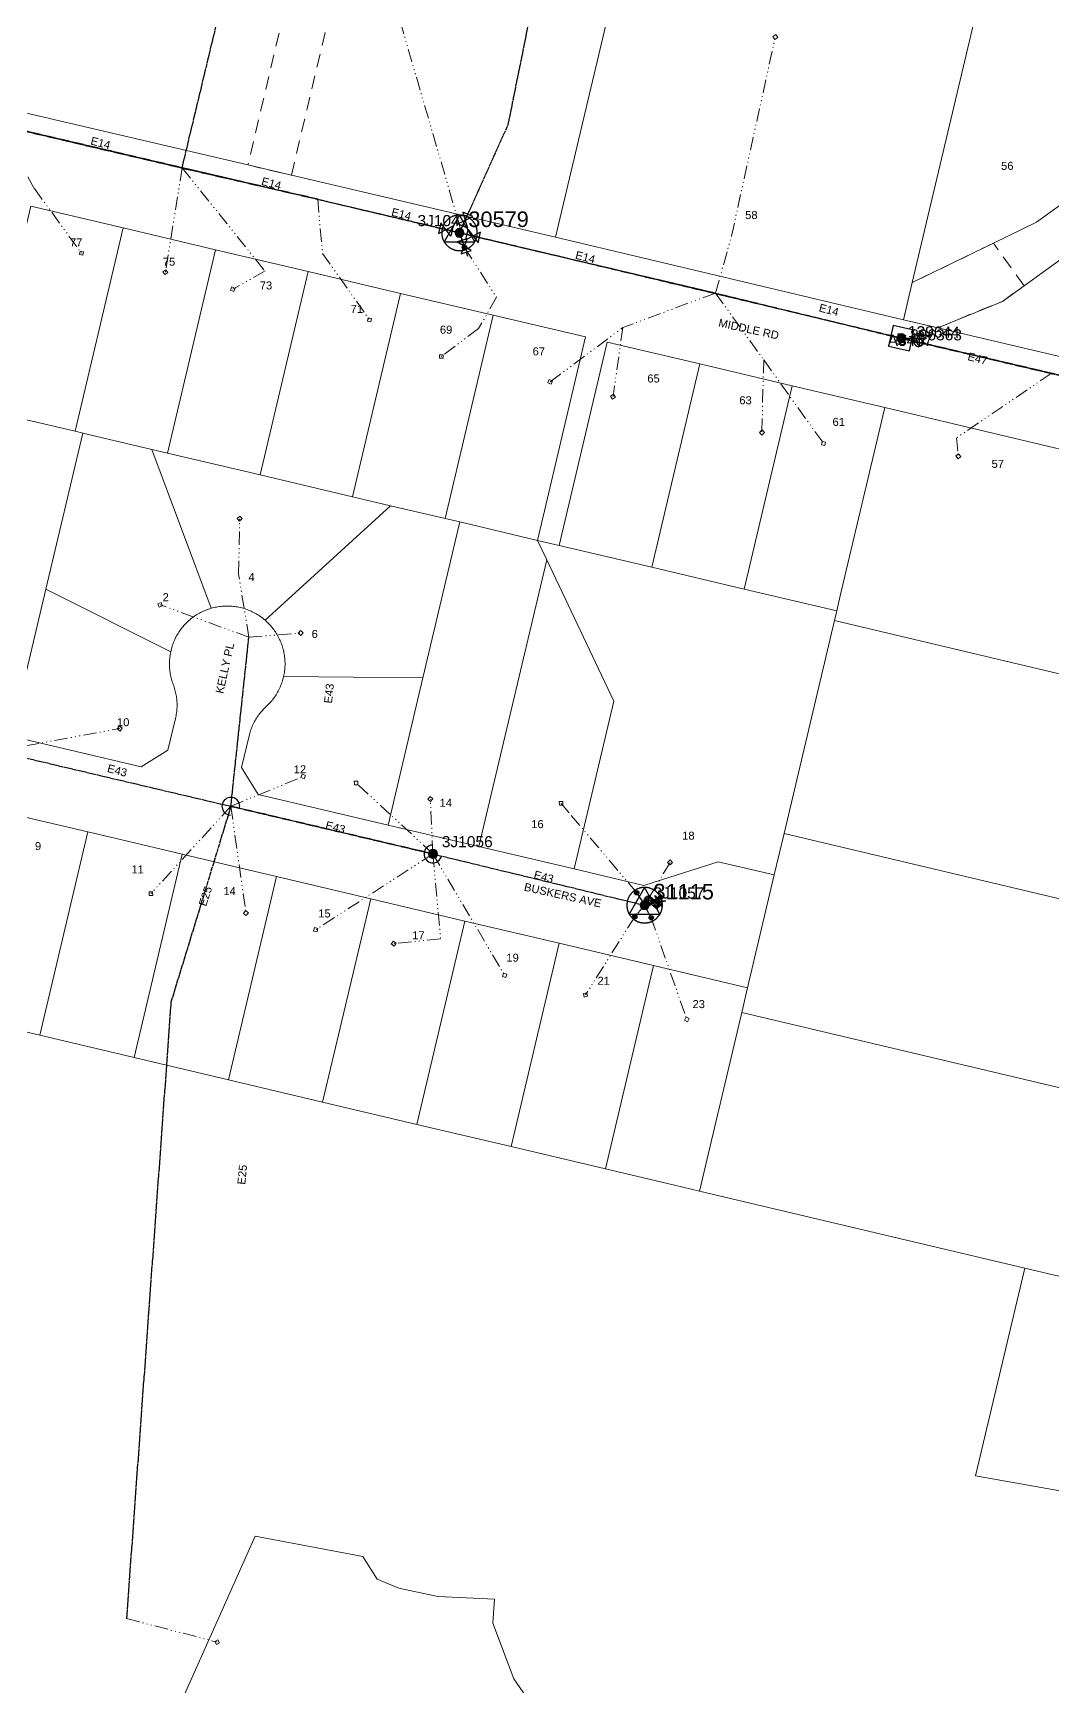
# Model space of a CAD drawing. Header units: metres. Extents: x 250871 to 255994, y 6164531 to 6169422.
# Drawn here: x 253210.6 to 253440, y 6166424.3 to 6166796.3 of the extents above; entities that cross this region are included whole.
import ezdxf
from ezdxf.enums import TextEntityAlignment as Align

# ---------------------------------------------------------------- set-up
doc = ezdxf.new("R2010")
doc.units = ezdxf.units.M
for name, pattern in [('Cable Exist OH', [1, 1, 0]), ('Dash', [5, 3, -2]), ('DASHED', [19.05, 12.7, -6.35]), ('PHANTOMX2', [6.6, 3, -0.75, 0.2, -0.75, 0.2, -0.75, 0.2, -0.75])]:
    doc.linetypes.add(name, pattern=pattern)
doc.layers.get('0').update_dxf_attribs({"color": 6})
for name, color, linetype, lineweight in [('Cadastre Easements_SP_EXT', 58, 'DASHED', 15), ('Cadastre Land Parcels_SP_EXT', 118, 'Continuous', 15), ('Cadastre Road Names_SP_HV_LV_SL_EXT', 211, 'Continuous', 15), ('Mains_HV_EXT', 13, 'Continuous', 25), ('Mains_LV_EXT', 163, 'Continuous', 25), ('Mains_SL_EXT', 131, 'Continuous', 25), ('Services_SP_EXT', 42, 'PHANTOMX2', 20)]:
    doc.layers.add(name, color=color, linetype=linetype, lineweight=lineweight)
for name, color, linetype in [('Equip_LV_EXT', 7, 'Continuous'), ('Equip_SP_HV_EXT', 7, 'Continuous'), ('Equip_SP_LV_EXT', 7, 'Continuous'), ('Equip_SP_SL_EXT', 7, 'Continuous'), ('Sub_SP_TR_HV_LV_EXT', 7, 'Continuous'), ('SupportsOH_SP_TR_HV_LV_SL_EXT', 7, 'Continuous')]:
    doc.layers.add(name, color=color, linetype=linetype)
doc.styles.add('iecARIAL', font='arial.ttf', dxfattribs={"height": 2})
doc.styles.add('POLE_LABEL', font='arial.ttf', dxfattribs={"height": 2})
doc.styles.add('SL_LABEL', font='arial.ttf', dxfattribs={"height": 2})
doc.styles.get("Standard").update_dxf_attribs({"font": 'arial.ttf'})

# ---------------------------------------------------------------- blocks, each defined once
blk = doc.blocks.new('SUB_POLE_EXT')
at = {"flags": 128}
for points in [[(-0.05, 4), (-0.15, 4), (-0.25, 3.99), (-0.34, 3.99), (-0.44, 3.98), (-0.54, 3.96), (-0.64, 3.95), (-0.73, 3.93), (-0.83, 3.91), (-0.92, 3.89), (-1.02, 3.87), (-1.11, 3.84), (-1.21, 3.81), (-1.3, 3.78), (-1.39, 3.75), (-1.49, 3.71), (-1.58, 3.68), (-1.67, 3.64), (-1.75, 3.59), (-1.84, 3.55), (-1.93, 3.5), (-2.01, 3.46), (-2.1, 3.41), (-2.18, 3.35), (-2.26, 3.3), (-2.34, 3.24), (-2.42, 3.18), (-2.5, 3.12), (-2.58, 3.06), (-2.65, 3), (-2.72, 2.93), (-2.79, 2.86), (-2.86, 2.79), (-2.93, 2.72), (-3, 2.65), (-3.06, 2.58), (-3.12, 2.5), (-3.18, 2.42), (-3.24, 2.34), (-3.3, 2.26), (-3.35, 2.18), (-3.41, 2.1), (-3.46, 2.01), (-3.5, 1.93), (-3.55, 1.84), (-3.59, 1.75), (-3.64, 1.67), (-3.68, 1.58), (-3.71, 1.49), (-3.75, 1.39), (-3.78, 1.3), (-3.81, 1.21), (-3.84, 1.11), (-3.87, 1.02), (-3.89, 0.92), (-3.91, 0.83), (-3.93, 0.73), (-3.95, 0.64), (-3.96, 0.54), (-3.98, 0.44), (-3.99, 0.34), (-3.99, 0.25), (-4, 0.15), (-4, 0.05), (-4, -0.05), (-4, -0.15), (-3.99, -0.25), (-3.99, -0.34), (-3.98, -0.44), (-3.96, -0.54), (-3.95, -0.64), (-3.93, -0.73), (-3.91, -0.83), (-3.89, -0.92), (-3.87, -1.02), (-3.84, -1.11), (-3.81, -1.21), (-3.78, -1.3), (-3.75, -1.39), (-3.71, -1.49), (-3.68, -1.58), (-3.64, -1.67), (-3.59, -1.75), (-3.55, -1.84), (-3.5, -1.93), (-3.46, -2.01), (-3.41, -2.1), (-3.35, -2.18), (-3.3, -2.26), (-3.24, -2.34), (-3.18, -2.42), (-3.12, -2.5), (-3.06, -2.58), (-3, -2.65), (-2.93, -2.72), (-2.86, -2.79), (-2.79, -2.86), (-2.72, -2.93), (-2.65, -3), (-2.58, -3.06), (-2.5, -3.12), (-2.42, -3.18), (-2.34, -3.24), (-2.26, -3.3), (-2.18, -3.35), (-2.1, -3.41), (-2.01, -3.46), (-1.93, -3.5), (-1.84, -3.55), (-1.75, -3.59), (-1.67, -3.64), (-1.58, -3.68), (-1.49, -3.71), (-1.39, -3.75), (-1.3, -3.78), (-1.21, -3.81), (-1.11, -3.84), (-1.02, -3.87), (-0.92, -3.89), (-0.83, -3.91), (-0.73, -3.93), (-0.64, -3.95), (-0.54, -3.96), (-0.44, -3.98), (-0.34, -3.99), (-0.25, -3.99), (-0.15, -4), (-0.05, -4), (0.05, -4), (0.15, -4), (0.25, -3.99), (0.34, -3.99), (0.44, -3.98), (0.54, -3.96), (0.64, -3.95), (0.73, -3.93), (0.83, -3.91), (0.92, -3.89), (1.02, -3.87), (1.11, -3.84), (1.21, -3.81), (1.3, -3.78), (1.39, -3.75), (1.49, -3.71), (1.58, -3.68), (1.67, -3.64), (1.75, -3.59), (1.84, -3.55), (1.93, -3.5), (2.01, -3.46), (2.1, -3.41), (2.18, -3.35), (2.26, -3.3), (2.34, -3.24), (2.42, -3.18), (2.5, -3.12), (2.58, -3.06), (2.65, -3), (2.72, -2.93), (2.79, -2.86), (2.86, -2.79), (2.93, -2.72), (3, -2.65), (3.06, -2.58), (3.12, -2.5), (3.18, -2.42), (3.24, -2.34), (3.3, -2.26), (3.35, -2.18), (3.41, -2.1), (3.46, -2.01), (3.5, -1.93), (3.55, -1.84), (3.59, -1.75), (3.64, -1.67), (3.68, -1.58), (3.71, -1.49), (3.75, -1.39), (3.78, -1.3), (3.81, -1.21), (3.84, -1.11), (3.87, -1.02), (3.89, -0.92), (3.91, -0.83), (3.93, -0.73), (3.95, -0.64), (3.96, -0.54), (3.98, -0.44), (3.99, -0.34), (3.99, -0.25), (4, -0.15), (4, -0.05), (4, 0.05), (4, 0.15), (3.99, 0.25), (3.99, 0.34), (3.98, 0.44), (3.96, 0.54), (3.95, 0.64), (3.93, 0.73), (3.91, 0.83), (3.89, 0.92), (3.87, 1.02), (3.84, 1.11), (3.81, 1.21), (3.78, 1.3), (3.75, 1.39), (3.71, 1.49), (3.68, 1.58), (3.64, 1.67), (3.59, 1.75), (3.55, 1.84), (3.5, 1.93), (3.46, 2.01), (3.41, 2.1), (3.35, 2.18), (3.3, 2.26), (3.24, 2.34), (3.18, 2.42), (3.12, 2.5), (3.06, 2.58), (3, 2.65), (2.93, 2.72), (2.86, 2.79), (2.79, 2.86), (2.72, 2.93), (2.65, 3), (2.58, 3.06), (2.5, 3.12), (2.42, 3.18), (2.34, 3.24), (2.26, 3.3), (2.18, 3.35), (2.1, 3.41), (2.01, 3.46), (1.93, 3.5), (1.84, 3.55), (1.75, 3.59), (1.67, 3.64), (1.58, 3.68), (1.49, 3.71), (1.39, 3.75), (1.3, 3.78), (1.21, 3.81), (1.11, 3.84), (1.02, 3.87), (0.92, 3.89), (0.83, 3.91), (0.73, 3.93), (0.64, 3.95), (0.54, 3.96), (0.44, 3.98), (0.34, 3.99), (0.25, 3.99), (0.15, 4), (0.05, 4)], [(0, 4), (-3.46, -2), (3.46, -2)]]:
    blk.add_lwpolyline(points, close=True, dxfattribs=at)
at = {"flags": 8}
blk.add_attdef('ASSET_NUM', text='', height=2.5, dxfattribs=at).set_placement((0, 7), align=Align.MIDDLE_CENTER)
for tag, flags, p in [('STREET_CODE', 9, (-1.38, 1.45)), ('NO_PHASES', 9, (-1.38, 1.05)), ('OPERATED_BY', 9, (-1.38, 0.65)), ('MAINTAINED_BY', 9, (-1.38, 0.45)), ('ORIENTATION', 9, (-1.38, 0.25)), ('OWNED_BY', 9, (-1.38, 0.05)), ('CONSTRUCTED_VOLTAGE', 9, (-1.13, 0.75)), ('OPERATING_VOLTAGE', 9, (-1.13, 0.35)), ('STATE', 9, (-1.38, -0.35)), ('USAGE', 9, (-1.38, -0.75)), ('LEGEND', 9, (-1.38, -0.95)), ('SUBURB', 9, (-1.38, -1.15)), ('STREETNAME', 9, (-1.38, -1.35)), ('LOCATION', 9, (-1.38, -1.55)), ('NOTES', 9, (-1.38, -1.75)), ('Z', 1, (-1.38, -1.95)), ('SECONDARY_VOLTAGE', 9, (-1.13, -0.65)), ('SUBSTATION_TYPE', 9, (-1.13, -1.05))]:
    blk.add_attdef(tag, text='', height=0.1, dxfattribs=dict(flags=flags)).set_placement(p, align=Align.MIDDLE_LEFT)
blk = doc.blocks.new('LV_OH_LINKS_OPEN_EXT')
for p, q in [((-0.17, 4.97), (-0.17, 5.46)), ((0.17, 4.97), (0.17, 5.46)), ((-0.17, 3), (-0.17, 2.5)), ((0.17, 3), (0.17, 2.5))]:
    blk.add_line(p, q)
blk.add_lwpolyline([(0, 2.99, 1), (0, 4.98, 1)], format="xyb", close=True)
at = {"flags": 9}
for tag, p in [('ACTUAL_STATUS', (0, 0)), ('CONSTRUCTED_VOLTAGE', (0, -0.2)), ('OPERATING_VOLTAGE', (0, -0.6)), ('ORIENTATION', (0, -0.8)), ('OWNED_BY', (0, -1)), ('STATE', (0, -1.2)), ('SWITCH_TYPE', (0, -1.4)), ('NO_PHASES', (0, -0.4)), ('USAGE', (0, -1.6)), ('LEGEND', (0, -1.8)), ('NOTES', (0, -2))]:
    blk.add_attdef(tag, text='', height=0.2, dxfattribs=at).set_placement(p, align=Align.MIDDLE_LEFT)
at = {"flags": 1}
blk.add_attdef('Z', (0, 0), '', height=0.2, dxfattribs=at)
blk = doc.blocks.new('LV_OH_LINKS_DISTFUSE_EXT')
for p, q in [((0, 0), (0.96, 0)), ((3.84, 0), (4.8, 0))]:
    blk.add_line(p, q)
blk.add_lwpolyline([(3.84, -1.2), (3.84, 1.2), (0.96, -1.2), (0.96, 1.2)], close=True)
at = {"flags": 9}
for tag, p in [('ACTUAL_STATUS', (0, 0)), ('CONSTRUCTED_VOLTAGE', (0, -0.2)), ('OPERATING_VOLTAGE', (0, -0.6)), ('ORIENTATION', (0, -0.8)), ('OWNED_BY', (0, -1)), ('STATE', (0, -1.2)), ('SWITCH_TYPE', (0, -1.4)), ('NO_PHASES', (0, -0.4)), ('USAGE', (0, -1.6)), ('NOTES', (0, -1.8))]:
    blk.add_attdef(tag, text='', height=0.2, dxfattribs=at).set_placement(p, align=Align.MIDDLE_LEFT)
at = {"flags": 1}
blk.add_attdef('Z', (0, 0), '', height=0.2, dxfattribs=at)
blk = doc.blocks.new('SL_LANTERN_EXT')
at = {"flags": 9}
for tag, p in [('LRATECODE', (-7.4, 0)), ('LOUTREACHVOCAB', (-7.2, 0)), ('LOUTREACH', (-7, 0)), ('LANTNUMBER', (-6.6, 0)), ('LNEW', (-6.4, 0)), ('LMASTVOCAB', (-6.2, 0)), ('LMAST', (-6, 0)), ('LLAMPVOCAB', (-5.8, 0)), ('LLAMP', (-5.6, 0)), ('LEXIST', (-5.4, 0)), ('LCHARGE3PERCENT', (-5.2, 0)), ('LCHARGE3', (-5, 0)), ('LCHARGE2PERCENT', (-4.8, 0)), ('LCHARGE2', (-4.6, 0)), ('LCHARGE1PERCENT', (-4.4, 0)), ('LCHARGE1', (-4.2, 0)), ('LCATEGORY', (-4, 0)), ('LBRACKETVOCAB', (-3.8, 0)), ('LBRACKET', (-3.6, 0)), ('LKINGHEIGHT', (-3.4, 0)), ('CREPLACE', (-3.2, 0)), ('CREMOVE', (-3, 0)), ('CNUMBER', (-2.8, 0)), ('CNEW', (-2.6, 0)), ('CEXIST', (-2.4, 0)), ('USAGE', (-2.2, 0)), ('STATE', (-2, 0)), ('OWNED_BY', (-1.8, 0)), ('ORIENTATION', (-1.6, 0)), ('OPERATING_VOLTAGE', (-1.4, 0)), ('NO_PHASES', (-1.2, 0)), ('LANTERN_TYPE', (-1, 0)), ('LANTERN_PURPOSE', (-0.8, 0)), ('CONTROL_TYPE', (-0.6, 0)), ('CONSTRUCTED_VOLTAGE', (-0.4, 0))]:
    blk.add_attdef(tag, text='', height=0.001, rotation=270, dxfattribs=at).set_placement(p, align=Align.MIDDLE_LEFT)
at = {"style": 'SL_LABEL', "flags": 9}
blk.add_attdef('STREET_CODE', text='', height=0.001, rotation=270, dxfattribs=at).set_placement((0, 0), align=Align.MIDDLE_LEFT)
at = {"flags": 1}
blk.add_attdef('Z', (0, 0), '', height=0.001, rotation=270, dxfattribs=at)
at = {"flags": 9}
for tag, p in [('LREMOVE', (0, -7.6)), ('LREPLACE', (0, -7.8)), ('LTYPE', (0, -8)), ('LTYPEVOCAB', (0, -8.2)), ('LEGEND', (0, -8.4)), ('SUBURB', (0, -8.6)), ('STREETNAME', (0, -8.8)), ('LOCATION', (0, -9)), ('NOTES', (0, -9.2)), ('MAINTAINED_BY', (0, -9.86))]:
    blk.add_attdef(tag, text='', height=0.001, dxfattribs=at).set_placement(p, align=Align.MIDDLE_LEFT)
blk.add_attdef('OPERATED_BY', (0, -9.61), '', height=0.001, dxfattribs=at)
blk.add_wipeout([(5.69, 0), (5.06, -1.06), (4, -1.69), (2.94, -1.06), (2.31, 0), (2.94, 1.06), (4, 1.69), (5.06, 1.06)])
for p, q in [((0, 0), (4, 0)), ((2.94, 1.06), (3.2, 0.8)), ((4, 1.69), (4, 0)), ((5.06, 1.06), (4.8, 0.8)), ((2.94, -1.06), (3.2, -0.8)), ((4, 0), (5.69, 0)), ((4, 0), (4, -1.69)), ((5.06, -1.06), (4.8, -0.8))]:
    blk.add_line(p, q)
blk.add_circle((4, 0), 1.12)
at = {"width": 0.9}
blk.add_attdef('LNUMBER', text='', height=1, dxfattribs=at).set_placement((7, -1), align=Align.MIDDLE_LEFT)
blk = doc.blocks.new('CCP_EXT')
blk.add_wipeout([(0, 0.57), (0.57, 0), (0, -0.57), (-0.57, 0)])
blk.add_lwpolyline([(-0.57, 0), (0, 0.57), (0.57, 0), (0, -0.57), (-0.57, 0)])
at = {"flags": 1}
blk.add_attdef('Z', (0, 0), '', height=0.2, dxfattribs=at)
at = {"flags": 9}
for tag, p in [('CCP_TYPE', (0, 0)), ('CONSTRUCTED_VOLTAGE', (0, -0.2)), ('OPERATING_VOLTAGE', (0, -0.6)), ('ORIENTATION', (0, -0.8)), ('OWNED_BY', (0, -1)), ('STATE', (0, -1.8)), ('NO_PHASES', (0, -0.4)), ('USAGE', (0, -1.2)), ('LEGEND', (0, -1.4)), ('LIFE_SUPPORT', (0, -1.6)), ('NOTES', (0, -2))]:
    blk.add_attdef(tag, text='', height=0.2, dxfattribs=at).set_placement(p, align=Align.MIDDLE_LEFT)
blk = doc.blocks.new('POLE_EXT')
blk.add_hatch(color=256).paths.add_polyline_path([(-1, 0, 1), (1, 0, 1)])
blk.add_lwpolyline([(-1, 0, 1), (1, 0, 1)], format="xyb", close=True)
at = {"flags": 8}
blk.add_attdef('pNumber', text='', height=2, dxfattribs=at).set_placement((2.5, 2.5), align=Align.MIDDLE_CENTER)
at = {"style": 'POLE_LABEL', "flags": 9}
for tag, p in [('STRUCTURE_PLANT_NUMBER', (1.35, 0.03)), ('STREET_CODE', (1.35, -0.2))]:
    blk.add_attdef(tag, text='', height=0.2, dxfattribs=at).set_placement(p, align=Align.MIDDLE_LEFT)
at = {"flags": 9}
for tag, p in [('OWNED_BY', (1.35, -0.4)), ('SPECIAL_USE', (1.35, -0.8)), ('STATE', (1.35, -1)), ('cLV', (1.35, -1.4)), ('hDepth', (1.35, -1.6)), ('hDia', (1.35, -1.8)), ('cHV', (1.35, -2)), ('cLinedev', (1.35, -3.4)), ('pExisting', (1.35, -3.8)), ('PARENT', (1.35, -0.6)), ('USAGE', (1.35, -1.2)), ('LBRACKET', (1.35, -2.2)), ('LExisting', (1.35, -2.4)), ('LANTNUMBER', (1.35, -2.6)), ('LOther', (1.35, -2.8)), ('LRemove', (1.35, -3)), ('LEGEND', (1.35, -3.2)), ('LOCATION', (1.35, -3.6)), ('pFooting', (1.35, -4.4)), ('pNew', (1.35, -4.6)), ('pRelocate', (1.35, -5)), ('pRemove', (1.35, -5.2)), ('pReplace', (1.35, -5.4)), ('pStay', (1.35, -5.6)), ('pType', (1.35, -5.8)), ('cspan', (1.35, -6)), ('STREETNAME', (1.35, -6.2)), ('SUBURB', (1.35, -6.4)), ('OPERATED_BY', (1.36, -7.01)), ('PFNUMBER', (1.35, -4)), ('NEWPFNUMBER', (1.35, -4.2)), ('NOTES', (1.35, -6.6)), ('MAINTAINED_BY', (1.36, -6.81))]:
    blk.add_attdef(tag, text='', height=0.2, dxfattribs=at).set_placement(p, align=Align.MIDDLE_LEFT)
at = {"flags": 1}
blk.add_attdef('Z', (1.35, -7.33), '', height=0.2, dxfattribs=at)
blk = doc.blocks.new('HV_LOAD_BREAK_EXT')
blk.add_lwpolyline([(-2.4, -2.4), (2.4, -2.4), (2.4, 2.4), (-2.4, 2.4)], close=True)
at = {"insert": (-1.1, 0.99), "char_height": 2, "width": 2.9628, "attachment_point": 1}
blk.add_mtext('{\\Fisocp|c0;LB}', dxfattribs=at)
for tag, height, flags, p in [('STREET_CODE', 0.2, 9, (1.5, 0)), ('ASSET_NUM', 2.5, 8, (2, 2)), ('ACTUAL_STATUS', 0.2, 9, (1.5, -0.2)), ('CONSTRUCTED_VOLTAGE', 0.2, 9, (1.5, -0.4)), ('OPERATING_VOLTAGE', 0.2, 9, (1.5, -0.8)), ('ORIENTATION', 0.2, 9, (1.5, -1)), ('OWNED_BY', 0.2, 9, (1.5, -1.2)), ('OPERATED_BY', 0.2, 9, (1.5, -1.4)), ('STATE', 0.2, 9, (1.5, -1.8)), ('SWITCH_TYPE', 0.2, 9, (1.5, -2)), ('STREETNAME', 0.2, 9, (1.5, -2.8)), ('SUBURB', 0.2, 9, (1.5, -3)), ('Z', 0.2, 1, (1.5, -3.6)), ('NO_PHASES', 0.2, 9, (1.5, -0.6)), ('MAINTAINED_BY', 0.2, 9, (1.5, -1.6)), ('USAGE', 0.2, 9, (1.5, -2.2)), ('LEGEND', 0.2, 9, (1.5, -2.4)), ('LOCATION', 0.2, 9, (1.5, -2.6)), ('NOTES', 0.2, 9, (1.5, -3.2)), ('LABEL_ALIGNMENT', 0.2, 9, (1.5, -3.4))]:
    blk.add_attdef(tag, text='', height=height, dxfattribs=dict(flags=flags)).set_placement(p, align=Align.MIDDLE_LEFT)
blk = doc.blocks.new('CONNECTOR_NODE_EXT')
h = blk.add_hatch(color=256)
edge = h.paths.add_edge_path()
edge.add_arc((0, 0), 0.5, 0, 360)
blk.add_circle((0, 0), 0.5)
at = {"flags": 1}
blk.add_attdef('Z', (0, 0), '', height=0.2, dxfattribs=at)
at = {"flags": 9}
for tag, p in [('CONNECTOR_TYPE', (0, 0)), ('CONSTRUCTED_VOLTAGE', (0, -0.2)), ('OPERATING_VOLTAGE', (0, -0.6)), ('ORIENTATION', (0, -0.8)), ('SUBTYPE', (0, -1)), ('NO_PHASES', (0, -0.4)), ('USAGE', (0, -1.2)), ('NOTES', (0, -1.4))]:
    blk.add_attdef(tag, text='', height=0.2, dxfattribs=at).set_placement(p, align=Align.MIDDLE_LEFT)

msp = doc.modelspace()

# ---------------------------------------------------------------- linework, layer by layer
at = {"layer": 'Cadastre Easements_SP_EXT', "linetype": 'Dash'}
msp.add_lwpolyline([(253296.853, 6166883.427), (253282.659, 6166982.713), (253272.698, 6166981.289), (253286.334, 6166885.888), (253286.617, 6166883.876), (253258.896, 6166766.668), (253268.69, 6166764.374), (253296.853, 6166883.427)], close=True, dxfattribs=at)
at = {"layer": 'Cadastre Land Parcels_SP_EXT', "linetype": 'Continuous'}
for points in [[(253392.989, 6167024.023), (253349.629, 6167034.214), (253333.159, 6167038.083), (253296.853, 6166883.426), (253286.334, 6166885.888), (253191.52, 6166908.073), (253165.721, 6166798.769), (253171.677, 6166792.228), (253170.528, 6166787.361), (253258.896, 6166766.668), (253268.69, 6166764.374), (253328.096, 6166750.463), (253392.989, 6167024.023)], [(253408.387, 6166740.201), (253426.843, 6166818.062), (253448.111, 6166907.788), (253471.322, 6167005.614), (253392.989, 6167024.023), (253328.096, 6166750.463), (253406.411, 6166731.86), (253408.387, 6166740.201)], [(253554.357, 6166882.599), (253448.111, 6166907.788), (253426.843, 6166818.062), (253480.284, 6166805.393), (253475.262, 6166787.811), (253479.181, 6166784.705), (253436.331, 6166753.834), (253426.623, 6166749.097), (253408.387, 6166740.201), (253406.411, 6166731.86), (253414.103, 6166730.052), (253428.677, 6166735.992), (253433.545, 6166739.5), (253458.769, 6166757.673), (253521.265, 6166742.981), (253554.357, 6166882.599)], [(253426.623, 6166749.097), (253436.331, 6166753.834), (253479.181, 6166784.705), (253475.262, 6166787.811), (253480.284, 6166805.393), (253426.843, 6166818.062), (253408.387, 6166740.201), (253426.623, 6166749.097)], [(253230.832, 6166752.501), (253210.024, 6166757.406), (253199.206, 6166711.657), (253201.294, 6166711.165), (253220.014, 6166706.753), (253230.832, 6166752.501)], [(253521.265, 6166742.981), (253458.769, 6166757.673), (253433.545, 6166739.5), (253428.677, 6166735.992), (253414.103, 6166730.052), (253512.707, 6166706.873), (253521.265, 6166742.981)], [(253251.64, 6166747.596), (253230.832, 6166752.501), (253220.014, 6166706.753), (253221.733, 6166706.348), (253237.307, 6166702.677), (253240.823, 6166701.848), (253251.64, 6166747.596)], [(253272.448, 6166742.692), (253251.64, 6166747.596), (253240.823, 6166701.848), (253261.632, 6166696.943), (253272.448, 6166742.692)], [(253293.256, 6166737.787), (253272.448, 6166742.692), (253261.632, 6166696.943), (253282.44, 6166692.038), (253293.256, 6166737.787)], [(253314.064, 6166732.882), (253293.256, 6166737.787), (253282.44, 6166692.038), (253290.985, 6166690.024), (253303.249, 6166687.133), (253314.064, 6166732.882)], [(253334.871, 6166727.977), (253314.064, 6166732.882), (253303.249, 6166687.133), (253306.558, 6166686.354), (253324.058, 6166682.228), (253334.871, 6166727.977)], [(253360.576, 6166721.919), (253339.768, 6166726.823), (253328.956, 6166681.074), (253349.766, 6166676.173), (253360.576, 6166721.919)], [(253381.379, 6166717.015), (253360.576, 6166721.919), (253349.766, 6166676.173), (253370.57, 6166671.272), (253381.379, 6166717.015)], [(253392.173, 6166669.749), (253402.182, 6166712.111), (253381.379, 6166717.015), (253370.57, 6166671.272), (253391.375, 6166666.371), (253392.173, 6166669.749)], [(253213.446, 6166671.258), (253221.733, 6166706.348), (253220.014, 6166706.753), (253201.294, 6166711.165), (253195.958, 6166688.583), (253185.185, 6166642.981), (253205.629, 6166638.164), (253213.446, 6166671.258)], [(253453.984, 6166699.85), (253402.182, 6166712.111), (253392.173, 6166669.749), (253391.375, 6166666.371), (253390.858, 6166664.18), (253445.546, 6166651.233), (253453.984, 6166699.85)], [(253241.607, 6166657.492), (253241.684, 6166657.801), (253241.77, 6166658.107), (253241.862, 6166658.411), (253241.962, 6166658.714), (253242.069, 6166659.013), (253242.184, 6166659.311), (253242.306, 6166659.604), (253242.435, 6166659.895), (253242.571, 6166660.183), (253242.714, 6166660.466), (253242.865, 6166660.747), (253243.022, 6166661.024), (253243.186, 6166661.297), (253243.356, 6166661.565), (253243.534, 6166661.829), (253243.717, 6166662.089), (253243.907, 6166662.345), (253244.102, 6166662.595), (253244.305, 6166662.841), (253244.513, 6166663.082), (253244.727, 6166663.317), (253244.946, 6166663.548), (253245.172, 6166663.772), (253245.403, 6166663.991), (253245.639, 6166664.204), (253245.879, 6166664.412), (253246.126, 6166664.613), (253246.377, 6166664.809), (253246.633, 6166664.998), (253246.894, 6166665.181), (253247.158, 6166665.357), (253247.428, 6166665.527), (253247.701, 6166665.69), (253247.978, 6166665.847), (253248.258, 6166665.996), (253248.543, 6166666.139), (253248.831, 6166666.275), (253249.122, 6166666.403), (253249.416, 6166666.524), (253249.713, 6166666.638), (253250.013, 6166666.744), (253250.316, 6166666.844), (253250.62, 6166666.935), (253237.307, 6166702.677), (253221.733, 6166706.348), (253213.446, 6166671.258), (253241.537, 6166657.182), (253241.607, 6166657.492)], [(253290.985, 6166690.024), (253282.44, 6166692.038), (253261.632, 6166696.943), (253240.823, 6166701.848), (253237.307, 6166702.677), (253250.62, 6166666.935), (253250.926, 6166667.02), (253251.234, 6166667.098), (253251.543, 6166667.167), (253251.854, 6166667.23), (253252.166, 6166667.284), (253252.48, 6166667.331), (253252.794, 6166667.371), (253253.11, 6166667.402), (253253.426, 6166667.426), (253253.743, 6166667.443), (253254.06, 6166667.451), (253254.377, 6166667.452), (253254.694, 6166667.444), (253255.011, 6166667.43), (253255.328, 6166667.407), (253255.643, 6166667.377), (253255.958, 6166667.339), (253256.272, 6166667.293), (253256.584, 6166667.24), (253256.896, 6166667.18), (253257.205, 6166667.111), (253257.514, 6166667.035), (253257.819, 6166666.952), (253258.123, 6166666.861), (253258.425, 6166666.763), (253258.724, 6166666.657), (253259.02, 6166666.544), (253259.314, 6166666.424), (253259.604, 6166666.297), (253259.891, 6166666.163), (253260.176, 6166666.021), (253260.456, 6166665.874), (253260.733, 6166665.719), (253261.005, 6166665.557), (253261.275, 6166665.389), (253261.539, 6166665.214), (253261.799, 6166665.033), (253262.055, 6166664.846), (253262.306, 6166664.651), (253262.553, 6166664.452), (253262.794, 6166664.246), (253290.985, 6166690.024)], [(253306.558, 6166686.354), (253303.249, 6166687.133), (253290.985, 6166690.024), (253262.794, 6166664.246), (253263.032, 6166664.035), (253263.264, 6166663.817), (253263.491, 6166663.593), (253263.712, 6166663.364), (253263.928, 6166663.13), (253264.138, 6166662.891), (253264.342, 6166662.647), (253264.539, 6166662.397), (253264.731, 6166662.144), (253264.917, 6166661.885), (253265.096, 6166661.622), (253265.268, 6166661.354), (253265.434, 6166661.083), (253265.593, 6166660.806), (253265.745, 6166660.527), (253265.891, 6166660.244), (253266.029, 6166659.957), (253266.161, 6166659.667), (253266.285, 6166659.375), (253266.402, 6166659.078), (253266.512, 6166658.78), (253266.613, 6166658.478), (253266.709, 6166658.174), (253266.796, 6166657.869), (253266.877, 6166657.561), (253266.948, 6166657.25), (253267.013, 6166656.938), (253267.07, 6166656.625), (253267.12, 6166656.311), (253267.161, 6166655.996), (253267.195, 6166655.679), (253267.222, 6166655.362), (253267.24, 6166655.044), (253267.25, 6166654.726), (253267.253, 6166654.408), (253267.248, 6166654.09), (253267.235, 6166653.772), (253267.215, 6166653.454), (253267.186, 6166653.137), (253267.15, 6166652.82), (253267.106, 6166652.506), (253267.054, 6166652.192), (253266.995, 6166651.879), (253266.928, 6166651.568), (253298.264, 6166651.267), (253306.558, 6166686.354)], [(253326.13, 6166677.858), (253324.058, 6166682.228), (253306.558, 6166686.354), (253298.264, 6166651.267), (253290.442, 6166618.175), (253310.886, 6166613.358), (253326.13, 6166677.858)], [(253379.534, 6166616.248), (253390.858, 6166664.18), (253391.375, 6166666.371), (253370.57, 6166671.272), (253349.766, 6166676.173), (253328.956, 6166681.074), (253324.058, 6166682.228), (253326.13, 6166677.858), (253341.217, 6166646.028), (253332.304, 6166608.311), (253348.012, 6166604.608), (253351.935, 6166605.86), (253364.681, 6166609.928), (253377.336, 6166606.945), (253379.534, 6166616.248)], [(253341.217, 6166646.028), (253326.13, 6166677.858), (253310.886, 6166613.358), (253332.304, 6166608.311), (253341.217, 6166646.028)], [(253240.913, 6166634.987), (253242.611, 6166642.17), (253242.678, 6166642.474), (253242.739, 6166642.778), (253242.793, 6166643.085), (253242.838, 6166643.391), (253242.877, 6166643.7), (253242.908, 6166644.009), (253242.932, 6166644.318), (253242.949, 6166644.628), (253242.958, 6166644.939), (253242.96, 6166645.249), (253242.954, 6166645.561), (253242.94, 6166645.871), (253242.92, 6166646.181), (253242.892, 6166646.491), (253242.856, 6166646.799), (253242.814, 6166647.107), (253242.764, 6166647.414), (253242.706, 6166647.719), (253242.641, 6166648.022), (253242.569, 6166648.325), (253242.49, 6166648.625), (253242.404, 6166648.924), (253242.31, 6166649.22), (253242.21, 6166649.513), (253242.102, 6166649.805), (253241.994, 6166650.099), (253241.893, 6166650.395), (253241.8, 6166650.693), (253241.713, 6166650.993), (253241.633, 6166651.295), (253241.562, 6166651.599), (253241.497, 6166651.905), (253241.439, 6166652.212), (253241.389, 6166652.521), (253241.347, 6166652.83), (253241.312, 6166653.141), (253241.284, 6166653.452), (253241.264, 6166653.764), (253241.251, 6166654.076), (253241.246, 6166654.389), (253241.248, 6166654.702), (253241.258, 6166655.014), (253241.275, 6166655.326), (253241.301, 6166655.638), (253241.333, 6166655.948), (253241.373, 6166656.259), (253241.42, 6166656.568), (253241.475, 6166656.876), (253241.537, 6166657.182), (253213.446, 6166671.258), (253205.629, 6166638.164), (253234.892, 6166631.267), (253240.913, 6166634.987)], [(253562.707, 6166623.497), (253525.093, 6166632.401), (253485.57, 6166641.758), (253445.546, 6166651.233), (253390.858, 6166664.18), (253379.534, 6166616.248), (253547.181, 6166576.558), (253562.707, 6166623.497)], [(253298.264, 6166651.267), (253266.928, 6166651.568), (253266.855, 6166651.261), (253266.774, 6166650.956), (253266.686, 6166650.653), (253266.59, 6166650.353), (253266.487, 6166650.055), (253266.377, 6166649.76), (253266.26, 6166649.467), (253266.136, 6166649.177), (253266.005, 6166648.89), (253265.867, 6166648.607), (253265.722, 6166648.327), (253265.57, 6166648.05), (253265.412, 6166647.777), (253265.247, 6166647.509), (253265.075, 6166647.244), (253264.897, 6166646.984), (253264.713, 6166646.728), (253264.523, 6166646.477), (253264.327, 6166646.23), (253264.125, 6166645.988), (253263.917, 6166645.751), (253263.703, 6166645.52), (253263.484, 6166645.293), (253263.259, 6166645.072), (253263.029, 6166644.856), (253262.803, 6166644.644), (253262.58, 6166644.426), (253262.364, 6166644.202), (253262.153, 6166643.975), (253261.948, 6166643.741), (253261.749, 6166643.503), (253261.554, 6166643.261), (253261.366, 6166643.013), (253261.184, 6166642.762), (253261.008, 6166642.506), (253260.839, 6166642.246), (253260.674, 6166641.982), (253260.517, 6166641.714), (253260.366, 6166641.442), (253260.222, 6166641.168), (253260.085, 6166640.888), (253259.953, 6166640.607), (253259.829, 6166640.322), (253259.712, 6166640.035), (253259.602, 6166639.744), (253259.498, 6166639.452), (253259.402, 6166639.156), (253259.312, 6166638.859), (253259.231, 6166638.559), (253259.156, 6166638.257), (253257.46, 6166631.088), (253261.178, 6166625.072), (253290.442, 6166618.175), (253298.264, 6166651.267)], [(253222.893, 6166616.618), (253201.682, 6166621.625), (253190.882, 6166575.896), (253194.093, 6166575.14), (253199.839, 6166573.782), (253212.09, 6166570.888), (253222.893, 6166616.618)], [(253244.104, 6166611.611), (253230.201, 6166614.892), (253222.893, 6166616.618), (253212.09, 6166570.888), (253233.296, 6166565.876), (253244.104, 6166611.611)], [(253547.181, 6166576.558), (253379.534, 6166616.248), (253377.336, 6166606.945), (253371.34, 6166581.562), (253371.101, 6166580.552), (253370.037, 6166576.045), (253534.159, 6166537.196), (253547.181, 6166576.558)], [(253265.317, 6166606.613), (253256.728, 6166608.637), (253244.104, 6166611.611), (253233.296, 6166565.876), (253254.502, 6166560.866), (253265.317, 6166606.613)], [(253286.529, 6166601.601), (253265.317, 6166606.613), (253254.502, 6166560.866), (253275.708, 6166555.856), (253286.529, 6166601.601)], [(253307.741, 6166596.59), (253286.529, 6166601.601), (253275.708, 6166555.856), (253296.914, 6166550.844), (253307.741, 6166596.59)], [(253328.953, 6166591.579), (253307.741, 6166596.59), (253296.914, 6166550.844), (253318.12, 6166545.834), (253328.953, 6166591.579)], [(253350.164, 6166586.568), (253328.953, 6166591.579), (253318.12, 6166545.834), (253339.326, 6166540.823), (253350.164, 6166586.568)], [(253370.037, 6166576.045), (253371.101, 6166580.552), (253371.34, 6166581.562), (253350.164, 6166586.568), (253339.326, 6166540.823), (253354.894, 6166537.145), (253360.532, 6166535.812), (253370.037, 6166576.045)], [(253534.159, 6166537.196), (253370.037, 6166576.045), (253360.532, 6166535.812), (253433.707, 6166518.481), (253521.138, 6166497.835), (253534.159, 6166537.196)], [(253508.524, 6166459.713), (253521.138, 6166497.835), (253433.707, 6166518.481), (253422.631, 6166471.764), (253507.535, 6166456.722), (253508.524, 6166459.713)]]:
    msp.add_lwpolyline(points, close=True, dxfattribs=at)
for points in [[(253507.535, 6166456.722), (253422.631, 6166471.764), (253422.631, 6166471.764), (253433.707, 6166518.481), (253360.532, 6166535.812), (253354.894, 6166537.145), (253339.326, 6166540.823), (253318.12, 6166545.834), (253296.914, 6166550.844), (253275.708, 6166555.856), (253254.502, 6166560.866), (253233.296, 6166565.876), (253212.09, 6166570.888), (253199.839, 6166573.782), (253194.093, 6166575.14), (253145.365, 6166369.448)], [(253322.907, 6166420.066), (253318.725, 6166426.114), (253314.047, 6166438.648), (253314.374, 6166443.995), (253301.618, 6166444.663), (253292.869, 6166446.536), (253287.952, 6166448.544), (253284.756, 6166453.612), (253260.57, 6166458.198), (253241.8, 6166416.202)], [(253241.8, 6166416.202), (253260.57, 6166458.198), (253284.756, 6166453.612), (253287.952, 6166448.544), (253292.869, 6166446.536), (253301.618, 6166444.663), (253314.374, 6166443.995), (253314.047, 6166438.648), (253318.725, 6166426.114), (253322.907, 6166420.066)]]:
    msp.add_lwpolyline(points, dxfattribs=at)
at = {"layer": 'Mains_HV_EXT', "linetype": 'Cable Exist OH'}
msp.add_lwpolyline([(253306.506, 6166751.412), (253132.445, 6166792.224)], dxfattribs=at)
at = {"layer": 'Mains_LV_EXT', "linetype": 'Cable Exist OH'}
for points in [[(253244.098, 6166766.026), (253256.06, 6166815.937), (253259.68, 6166847.435), (253238.521, 6166876.183)], [(253306.506, 6166751.412), (253317.473, 6166775.754), (253324.299, 6166809.482), (253326.607, 6166834.27), (253303.18, 6166875.717)], [(253203.09, 6166775.628), (253244.098, 6166766.026)], [(253274.607, 6166758.972), (253244.098, 6166766.026)], [(253274.607, 6166758.972), (253306.506, 6166751.412)], [(253306.506, 6166751.412), (253364.102, 6166737.867)], [(253306.506, 6166751.412), (253307.637, 6166748.106)], [(253255.066, 6166622.403), (253259.12, 6166660.435)], [(253202.399, 6166634.815), (253255.066, 6166622.403)], [(253255.066, 6166622.403), (253241.596, 6166578.36)], [(253300.526, 6166611.689), (253348.159, 6166600.151)], [(253346.382, 6166602.953), (253348.159, 6166600.151)], [(253345.947, 6166597.527), (253348.159, 6166600.151)], [(253349.653, 6166597.329), (253348.159, 6166600.151)], [(253241.596, 6166578.36), (253236.55, 6166508.517), (253231.576, 6166439.672)]]:
    msp.add_lwpolyline(points, dxfattribs=at)
at = {"layer": 'Mains_LV_EXT', "linetype": 'Continuous'}
for points in [[(253256.975, 6166621.802, 2.9860688), (253255.011, 6166620.403)], [(253300.378, 6166613.684, 1.968838), (253302.472, 6166611.222)]]:
    msp.add_lwpolyline(points, format="xyb", dxfattribs=at)
at = {"layer": 'Services_SP_EXT'}
for points in [[(253217.482, 6167058.88), (253306.807, 6166752.079)], [(253274.607, 6166758.972), (253275.675, 6166746.79)], [(253307.637, 6166748.106), (253314.805, 6166736.928)], [(253364.102, 6166737.867), (253367.709, 6166750.664)], [(253364.102, 6166737.867), (253343.244, 6166730.075)], [(253364.102, 6166737.867), (253374.954, 6166722.821)], [(253259.119, 6166660.435), (253256.807, 6166674.586)], [(253300.526, 6166611.689), (253302.249, 6166592.597)]]:
    msp.add_lwpolyline(points, dxfattribs=at)

# ---------------------------------------------------------------- block references
at = {"layer": 'Equip_LV_EXT'}
for p, rotation in [((253306.807, 6166752.079), 65.74443609677138), ((253305.77, 6166751.584), 166.8029580108415), ((253306.756, 6166750.681), 288.8861246927177), ((253307.258, 6166751.235), 346.7405091114461)]:
    msp.add_blockref('LV_OH_LINKS_DISTFUSE_EXT', p, dxfattribs=dict(at, rotation=rotation))
for name, p in [('CONNECTOR_NODE_EXT', (253307.637, 6166748.106)), ('CONNECTOR_NODE_EXT', (253346.382, 6166602.953)), ('LV_OH_LINKS_DISTFUSE_EXT', (253347.416, 6166600.821)), ('LV_OH_LINKS_DISTFUSE_EXT', (253347.753, 6166601.065)), ('LV_OH_LINKS_DISTFUSE_EXT', (253348.159, 6166601.151)), ('LV_OH_LINKS_DISTFUSE_EXT', (253347.208, 6166600.46)), ('CONNECTOR_NODE_EXT', (253345.947, 6166597.527)), ('CONNECTOR_NODE_EXT', (253349.653, 6166597.329))]:
    msp.add_blockref(name, p, dxfattribs=at)
at = {"layer": 'Equip_SP_LV_EXT', "rotation": 257.0905091364105}
msp.add_blockref('LV_OH_LINKS_OPEN_EXT', (253405.905, 6166727.71), dxfattribs=at)
at = {"layer": 'Sub_SP_TR_HV_LV_EXT'}
ref = msp.add_blockref('SUB_POLE_EXT', (253306.506, 6166751.412), dxfattribs=at)
ref.add_attrib('ASSET_NUM', '30579', dxfattribs={"layer": '0', "height": 3.5}).set_placement((253308.506, 6166751.662), align=Align.BOTTOM_LEFT)
ref = msp.add_blockref('SUB_POLE_EXT', (253348.159, 6166600.151), dxfattribs=at)
ref.add_attrib('ASSET_NUM', '31115', dxfattribs={"layer": '0', "height": 3.5}).set_placement((253350.159, 6166600.401), align=Align.BOTTOM_LEFT)
at = {"layer": 'SupportsOH_SP_TR_HV_LV_SL_EXT'}
ref = msp.add_blockref('POLE_EXT', (253306.506, 6166751.412), dxfattribs=at)
ref.add_attrib('ASSET_NUM', '3J1047', dxfattribs={"layer": '0', "height": 2.5, "style": 'POLE_LABEL'}).set_placement((253308.506, 6166752.162), align=Align.BOTTOM_RIGHT)
ref = msp.add_blockref('POLE_EXT', (253300.526, 6166611.689), dxfattribs=at)
ref.add_attrib('ASSET_NUM', '3J1056', dxfattribs={"layer": '0', "height": 2.5, "style": 'POLE_LABEL'}).set_placement((253302.526, 6166612.439), align=Align.BOTTOM_LEFT)
ref = msp.add_blockref('POLE_EXT', (253348.159, 6166600.151), dxfattribs=at)
ref.add_attrib('ASSET_NUM', '3J1057', dxfattribs={"layer": '0', "height": 2.5, "style": 'POLE_LABEL'}).set_placement((253350.159, 6166600.901), align=Align.BOTTOM_LEFT)

# ---------------------------------------------------------------- texts
at = {"layer": 'Cadastre Land Parcels_SP_EXT'}
for s, p in [('56', (253428.367, 6166765.577)), ('58', (253370.781, 6166754.51)), ('77', (253218.851, 6166748.361)), ('75', (253239.758, 6166744.016)), ('73', (253261.576, 6166738.674)), ('71', (253282.014, 6166733.381)), ('69', (253302.098, 6166728.715)), ('67', (253322.962, 6166723.841)), ('65', (253348.762, 6166717.739)), ('63', (253369.466, 6166712.838)), ('61', (253390.434, 6166707.978)), ('57', (253426.227, 6166698.532)), ('4', (253259.025, 6166673.073)), ('2', (253239.709, 6166668.536)), ('6', (253273.234, 6166660.268)), ('10', (253229.437, 6166640.406)), ('12', (253269.2, 6166629.812)), ('14', (253302.034, 6166622.279)), ('16', (253322.649, 6166617.485)), ('9', (253210.984, 6166612.544)), ('18', (253356.608, 6166614.886)), ('11', (253232.693, 6166607.289)), ('14', (253253.382, 6166602.428)), ('15', (253274.723, 6166597.384)), ('17', (253295.862, 6166592.482)), ('19', (253317.055, 6166587.443)), ('21', (253337.543, 6166582.249)), ('23', (253358.937, 6166576.998))]:
    msp.add_text(s, height=1.8, dxfattribs=at).set_placement(p)
at = {"layer": 'Cadastre Road Names_SP_HV_LV_SL_EXT'}
for s, rotation, p in [('MIDDLE RD', 347.66166, (253364.643, 6166730.357)), ('KELLY PL', 77.57239, (253253.34, 6166647.621)), ('BUSKERS AVE', 347.49839, (253320.903, 6166603.449))]:
    msp.add_text(s, height=1.8, rotation=rotation, dxfattribs=at).set_placement(p)
at = {"layer": 'Mains_LV_EXT'}
for s, rotation, p in [('E14', 345.65273, (253223.359, 6166771.318)), ('E14', 345.5715, (253261.803, 6166762.216)), ('E14', 345.65903, (253291.037, 6166755.312)), ('E14', 345.59911, (253332.429, 6166745.618)), ('E14', 345.56569, (253387.24, 6166733.762)), ('E47', 345.65393, (253420.698, 6166722.803)), ('E43', 84.05982, (253277.803, 6166645.464)), ('E43', 344.95365, (253227.103, 6166630.165)), ('E43', 345.54478, (253276.201, 6166617.365)), ('E43', 345.24186, (253323.075, 6166606.227)), ('E25', 71.76017, (253249.481, 6166599.766)), ('E25', 84.7654, (253258.307, 6166537.226))]:
    msp.add_text(s, height=1.8, rotation=rotation, dxfattribs=at).set_placement(p)

# ---------------------------------------------------------------- next in the draw order: block references
at = {"layer": 'Equip_SP_SL_EXT'}
ref = msp.add_blockref('SL_LANTERN_EXT', (253405.905, 6166727.71), dxfattribs=at)
ref.add_attrib('ASSET_NUM', '139644', dxfattribs={"layer": '0', "height": 2.5, "rotation": 358.9885, "style": 'iecARIAL'}).set_placement((253407.405, 6166729.21), align=Align.MIDDLE_LEFT)
at = {"layer": 'Services_SP_EXT'}
for p, rotation in [((253377.566, 6166795.469), 76.48677350064646), ((253221.454, 6166746.839), 304.9651574539481), ((253240.34, 6166742.556), 259.7262560819593), ((253255.496, 6166738.702), 291.4800319228474), ((253286.266, 6166731.829), 304.1372242179387), ((253302.422, 6166723.587), 225.9448645200487), ((253326.91, 6166717.887), 199.7665320758564), ((253341.063, 6166714.556), 260.8222970917539), ((253374.553, 6166706.49), 267.4224325746212), ((253388.41, 6166704.027), 304.4422471661492), ((253418.732, 6166701.144), 354.0531367252317), ((253257.049, 6166687.128), 87.79732415685993), ((253239.169, 6166667.732), 158.6910060282485), ((253270.756, 6166661.355), 3.385462302553987), ((253230.073, 6166639.886), 10.12707452522782), ((253271.33, 6166629.106), 21.27055779140859), ((253283.255, 6166627.632), 136.0629016965111), ((253299.957, 6166624.031), 91.39493011071981), ((253329.371, 6166623.051), 135.7077588944605), ((253237.064, 6166602.742), 226.3295194715324), ((253258.454, 6166598.376), 276.8568983985501), ((253274.158, 6166594.624), 211.7147392496165), ((253291.725, 6166591.471), 184.8945483461496), ((253316.68, 6166584.354), 299.4220273121031), ((253334.853, 6166579.966), 236.527522455834), ((253357.65, 6166574.461), 288.1071748873985), ((253251.972, 6166434.368), 344.2836764929282)]:
    msp.add_blockref('CCP_EXT', p, dxfattribs=dict(at, rotation=rotation))
msp.add_blockref('CCP_EXT', (253353.881, 6166609.772), dxfattribs=at)

# ---------------------------------------------------------------- next in the draw order: linework, layer by layer
at = {"layer": 'Cadastre Easements_SP_EXT', "linetype": 'Dash'}
msp.add_lwpolyline([(253428.677, 6166735.992), (253433.545, 6166739.5), (253426.623, 6166749.097), (253408.387, 6166740.201), (253406.411, 6166731.86), (253414.103, 6166730.052), (253428.677, 6166735.992)], close=True, dxfattribs=at)
at = {"layer": 'Mains_HV_EXT', "linetype": 'Cable Exist OH'}
for points in [[(253132.445, 6166792.224), (253126.341, 6166751.373), (253104.03, 6166658.084), (253159.559, 6166644.812), (253202.399, 6166634.815), (253300.526, 6166611.689), (253348.159, 6166600.151)], [(253405.905, 6166727.71), (253306.506, 6166751.412)], [(253518.818, 6166701.281), (253405.905, 6166727.71)]]:
    msp.add_lwpolyline(points, dxfattribs=at)
at = {"layer": 'Mains_LV_EXT', "linetype": 'Cable Exist OH'}
for points in [[(253364.102, 6166737.867), (253405.905, 6166727.71)], [(253439.592, 6166719.807), (253405.905, 6166727.71)], [(253300.526, 6166611.689), (253255.066, 6166622.403)]]:
    msp.add_lwpolyline(points, dxfattribs=at)
at = {"layer": 'Mains_SL_EXT', "linetype": 'Cable Exist OH'}
for points in [[(253132.445, 6166792.224), (253171.25, 6166783.084), (253203.1, 6166775.612), (253244.113, 6166765.988), (253274.607, 6166758.972), (253306.69, 6166751.396), (253364.102, 6166737.867), (253405.898, 6166727.68)], [(253405.898, 6166727.68), (253439.668, 6166719.789), (253475.747, 6166711.452), (253518.83, 6166701.332), (253553.643, 6166693.064), (253597.813, 6166682.517), (253642.522, 6166671.976), (253678.9, 6166663.444), (253738.429, 6166649.076), (253787.111, 6166637.632), (253833.535, 6166626.585), (253871.353, 6166617.693)]]:
    msp.add_lwpolyline(points, dxfattribs=at)
at = {"layer": 'Services_SP_EXT'}
for points in [[(253367.709, 6166750.664), (253377.566, 6166795.469)], [(253203.09, 6166775.628), (253210.86, 6166761.356), (253221.454, 6166746.839)], [(253244.098, 6166766.026), (253240.34, 6166742.556)], [(253244.098, 6166766.025), (253262.748, 6166742.82), (253255.496, 6166738.702)], [(253275.675, 6166746.79), (253286.266, 6166731.829)], [(253314.805, 6166736.928), (253310.822, 6166729.864), (253302.422, 6166723.587)], [(253326.91, 6166717.887), (253343.244, 6166730.075)], [(253343.244, 6166730.075), (253341.063, 6166714.556)], [(253374.954, 6166722.821), (253374.553, 6166706.49)], [(253374.954, 6166722.821), (253388.41, 6166704.027)], [(253439.668, 6166719.789), (253418.372, 6166705.297), (253418.732, 6166701.144)], [(253256.807, 6166674.586), (253257.049, 6166687.128)], [(253259.119, 6166660.435), (253239.168, 6166667.732)], [(253259.119, 6166660.435), (253270.756, 6166661.355)], [(253202.399, 6166634.815), (253230.074, 6166639.886)], [(253255.065, 6166622.403), (253271.331, 6166629.106)], [(253300.526, 6166611.689), (253283.255, 6166627.632)], [(253255.065, 6166622.403), (253237.063, 6166602.742)], [(253255.065, 6166622.403), (253258.454, 6166598.376)], [(253300.526, 6166611.689), (253299.957, 6166624.031)], [(253346.382, 6166602.953), (253331.127, 6166620.976), (253329.371, 6166623.05)], [(253300.526, 6166611.689), (253274.158, 6166594.624)], [(253300.526, 6166611.689), (253316.68, 6166584.354)], [(253353.881, 6166609.772), (253348.159, 6166600.151)], [(253345.947, 6166597.527), (253334.853, 6166579.966)], [(253349.653, 6166597.329), (253357.65, 6166574.461)], [(253302.249, 6166592.597), (253291.725, 6166591.471)], [(253231.575, 6166439.672), (253251.972, 6166434.368)]]:
    msp.add_lwpolyline(points, dxfattribs=at)

# ---------------------------------------------------------------- next in the draw order: block references
at = {"layer": 'Equip_SP_HV_EXT'}
ref = msp.add_blockref('HV_LOAD_BREAK_EXT', (253405.905, 6166727.71), dxfattribs=dict(at, rotation=257.4281700624974))
ref.add_attrib('ASSET_NUM', 'A8467', dxfattribs={"layer": '0', "height": 2.5}).set_placement((253407.905, 6166728.46), align=Align.TOP_CENTER)
at = {"layer": 'SupportsOH_SP_TR_HV_LV_SL_EXT'}
ref = msp.add_blockref('POLE_EXT', (253405.905, 6166727.71), dxfattribs=at)
ref.add_attrib('ASSET_NUM', '896363', dxfattribs={"layer": '0', "height": 2.5, "style": 'POLE_LABEL'}).set_placement((253407.905, 6166728.46), align=Align.MIDDLE_LEFT)

doc.saveas('drawing.dxf')
